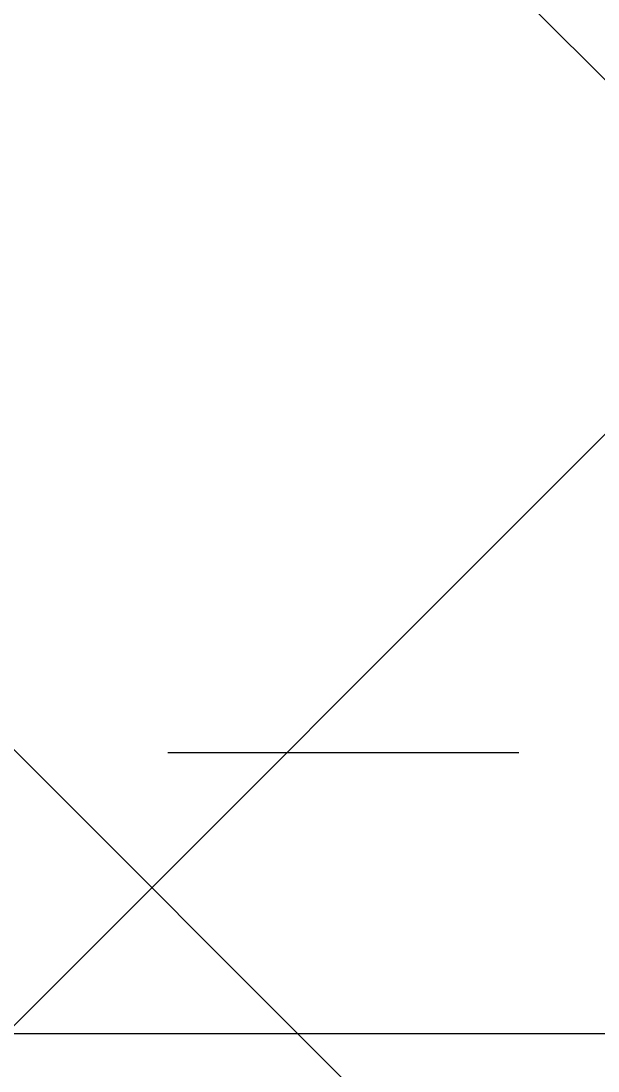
# Model space of a CAD drawing. Header units: millimetres. Extents: x 840000 to 1054178, y 0 to 59400.
# Drawn here: x 859780.3 to 859944.7, y 41060 to 41359.1 of the extents above; entities that cross this region are included whole.
import ezdxf
from ezdxf.xclip import XClip

# ---------------------------------------------------------------- set-up
doc = ezdxf.new("R2010")
doc.units = ezdxf.units.MM
doc.header["$LTSCALE"] = 100
doc.header["$XCLIPFRAME"] = 0
doc.linetypes.add('X - 단위세대 확장형$0$HID', pattern=[1.5, 1, -0.5])
for name, color, linetype in [('SYM', 7, 'Continuous'), ('X - 단위세대 확장형$0$A-TILE', 253, 'Continuous'), ('X - 단위세대 확장형$0$AA-SSXM-STRS', 4, 'Continuous'), ('X - 단위세대 확장형$0$S-HAT', 19, 'Continuous'), ('X - 단위세대 확장형$0$결로방지단열재', 7, 'X - 단위세대 확장형$0$HID')]:
    doc.layers.add(name, color=color, linetype=linetype)

# ---------------------------------------------------------------- blocks, each defined once
blk = doc.blocks.new('X - 단위세대 확장형$0$A$C456C1CD8')
at = {"layer": 'X - 단위세대 확장형$0$A-TILE'}
blk.add_line((0, 200, 0), (1510, 200, 0), dxfattribs=at)
blk = doc.blocks.new('X - 단위세대 확장형$0$A$C6f67e9a2')
ref = blk.add_blockref('X - 단위세대 확장형$0$A$C456C1CD8', (-7160, -8192.52, 0))
XClip(ref).set_block_clipping_path([(-249.9999596067, -169.9999999995), (540.0000403933, 2350)])
blk = doc.blocks.new('X - 단위세대 확장형$0$20220222-결로')
at = {"layer": 'X - 단위세대 확장형$0$결로방지단열재'}
blk.add_line((-31560, 17700), (-24700, 17700), dxfattribs=at)
blk = doc.blocks.new('X - 단위세대 확장형$0$A$Cca1b3c21')
at = {"xscale": -1.000000000000001}
blk.add_blockref('X - 단위세대 확장형$0$A$C456C1CD8', (-180, -8192.52), dxfattribs=at)
blk = doc.blocks.new('X - 단위세대 확장형$0$A$C1DF1446A')
at = {"layer": 'X - 단위세대 확장형$0$S-HAT'}
h = blk.add_hatch(dxfattribs=at)
h.set_pattern_fill('ANSI37', color=256, scale=80)
h.set_pattern_definition([(45, (-184047.6, -56593.1), (-179.60512, 179.60512), []), (135, (-184047.6, -56593.1), (-179.60512, -179.60512), [])])
h.paths.add_polyline_path([(0, 2520), (1800, 2520), (1800, 0), (0, 0)])
blk = doc.blocks.new('X - 단위세대 확장형', base_point=(-475.36, -286.73))
at = {"layer": 'X - 단위세대 확장형$0$AA-SSXM-STRS'}
blk.add_blockref('X - 단위세대 확장형$0$A$C1DF1446A', (38471.98, 56593.11), dxfattribs=at)
blk.add_blockref('X - 단위세대 확장형$0$A$C6f67e9a2', (45881.98, 64955.63))
blk.add_blockref('X - 단위세대 확장형$0$20220222-결로', (70481.98, 39343.11))
ref = blk.add_blockref('X - 단위세대 확장형$0$A$Cca1b3c21', (38541.98, 64955.63), dxfattribs=dict(xscale=-1))
XClip(ref).set_block_clipping_path([(-720, 0), (-7340.0000000019, 0), (-7340.0000000019, -8662.5220021401), (-1730.0000000016, -8662.5220021401), (-1730.0000000016, -8226.0220021403), (-720, -8226.0220021403)])

msp = doc.modelspace()

# ---------------------------------------------------------------- block references
at = {"layer": 'SYM'}
ref = msp.add_blockref('X - 단위세대 확장형', (820274.72, -16179.14), dxfattribs=at)
XClip(ref).set_block_clipping_path([(27286.2339647645, 22495.2025850526), (88213.6007378809, 68689.6277392105)])

doc.saveas('drawing.dxf')
